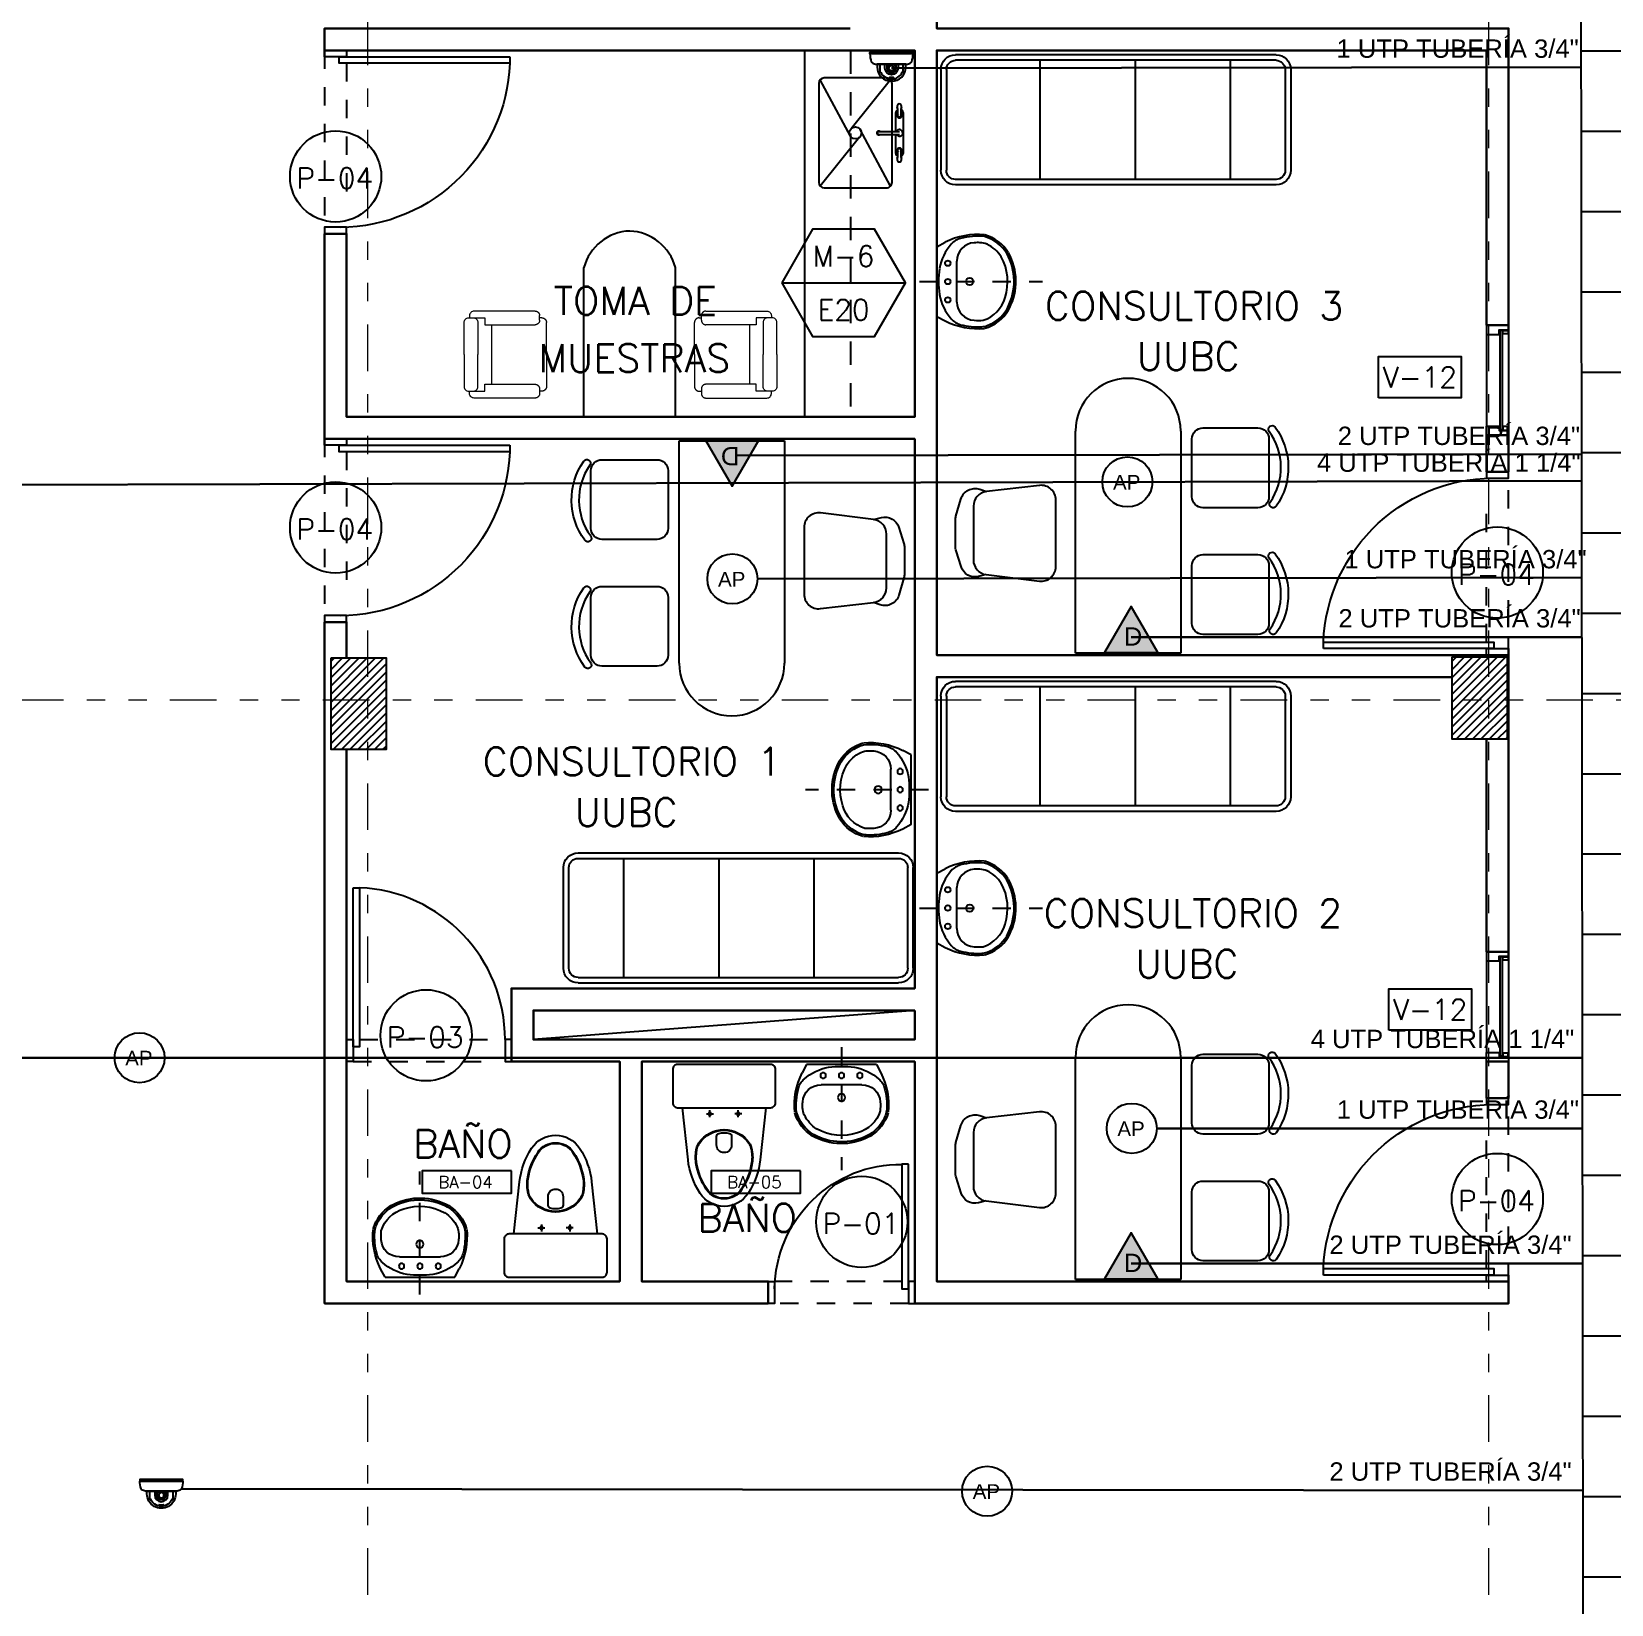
# Model space of a CAD drawing. Header units: millimetres. Extents: x 2056 to 4470, y 1400 to 3101.
# Drawn here: x 2098.41 to 2107.04, y 1528.38 to 1536.96 of the extents above; entities that cross this region are included whole.
import ezdxf
from ezdxf.enums import TextEntityAlignment as Align

# ---------------------------------------------------------------- set-up
doc = ezdxf.new("R2010")
doc.units = ezdxf.units.MM
for name, pattern in [('CENTER', [2, 1.25, -0.25, 0.25, -0.25]), ('DASHED', [0.75, 0.5, -0.25]), ('DIVIDE', [31.75, 12.7, -6.35, 0, -6.35, 0, -6.35]), ('HIDDEN', [9.525, 6.35, -3.175])]:
    doc.linetypes.add(name, pattern=pattern)
for name, color, linetype in [('A-ANNO-DIMS-GRID', 195, 'Continuous'), ('A-ANNO-DOOR', 134, 'Continuous'), ('A-ANNO-FURN', 124, 'Continuous'), ('A-ANNO-GLAZ', 124, 'Continuous'), ('A-ANNO-TEXT', 190, 'Continuous'), ('A-COLS', 6, 'Continuous'), ('A-COLS-HTCH', 8, 'Continuous'), ('A-DOOR', 154, 'Continuous'), ('A-FURN', 252, 'Continuous'), ('A-FURN-FIXD', 8, 'Continuous'), ('A-GLAZ', 5, 'Continuous'), ('A-GRID-COLS', 75, 'DIVIDE'), ('A-PROY', 15, 'HIDDEN'), ('AreasTrabajo', 90, 'Continuous'), ('Cableado', 134, 'Continuous'), ('Camara', 11, 'Continuous'), ('Escalerilla', 12, 'Continuous')]:
    doc.layers.add(name, color=color, linetype=linetype)
doc.layers.add('A-WALL', color=16, linetype='Continuous', lineweight=30)
doc.layers.add('PL MUEBLES', color=251, linetype='Continuous', lineweight=13)
doc.styles.add('NUEVO', font='SIMPLEX')
doc.styles.add('ROMANS', font='romans')
doc.styles.get("Standard").update_dxf_attribs({"font": 'arial.ttf'})
doc.styles.add('TEX2', font='simplex.shx')

# ---------------------------------------------------------------- blocks, each defined once
blk = doc.blocks.new('ESBOX')
for p, q in [((0, 0), (0, 1.2125)), ((0.575, 1.2125), (0.575, 0)), ((0.575, 0), (0, 0))]:
    blk.add_line(p, q)
for points, elevation in [([(0.6356, 1.1695, -0.414214), (0.6956, 1.2295), (0.9965, 1.2295, -0.414214), (1.0565, 1.1695), (1.0565, 0.8539, -0.414214), (0.9965, 0.7939), (0.6956, 0.7939, -0.414214), (0.6356, 0.8539)], -0.455), ([(1.0957, 0.8017, -1), (1.0629, 0.8245, 0.321147), (1.0578, 1.2103, -1), (1.09, 1.234, -0.321147)], -0.455), ([(-0.5569, 0.652), (-0.5569, 0.5082, 0.378723), (-0.4867, 0.4288), (-0.1966, 0.393, 0.450618), (-0.1069, 0.4724), (-0.1069, 0.836, 0.448183), (-0.196, 0.9155), (-0.486, 0.8821, 0.381041), (-0.5569, 0.8026)], -1.049), ([(0.6356, 0.4779, -0.414214), (0.6956, 0.5379), (0.9965, 0.5379, -0.414214), (1.0565, 0.4779), (1.0565, 0.1622, -0.414214), (0.9965, 0.1022), (0.6956, 0.1022, -0.414214), (0.6356, 0.1622)], -0.455), ([(1.0957, 0.1101, -1), (1.0629, 0.1329, 0.321147), (1.0578, 0.5187, -1), (1.09, 0.5424, -0.321147)], -0.455)]:
    blk.add_lwpolyline(points, format="xyb", close=True, dxfattribs=dict(elevation=elevation))
at = {"elevation": -1.049}
blk.add_lwpolyline([(-0.4867, 0.4288), (-0.5289, 0.4184, -0.396228), (-0.6243, 0.4722), (-0.6515, 0.5589, -0.075881), (-0.6551, 0.5828), (-0.6551, 0.7258, -0.070116), (-0.652, 0.7479), (-0.6252, 0.841, -0.429508), (-0.5222, 0.8946), (-0.486, 0.8821)], format="xyb", dxfattribs=at)
blk.add_arc((0.2875, 1.2125), 0.2875, 0, 180)
blk = doc.blocks.new('CAMIL')
for p, q in [((-0.08, 0.355), (-1.83, 0.355)), ((-1.91, -0.275), (-1.91, 0.275)), ((-1.88, -0.275), (-1.88, 0.275)), ((-0.08, 0.325), (-1.83, 0.325)), ((-1.37, -0.325), (-1.37, 0.325)), ((-0.85, -0.325), (-0.85, 0.325)), ((-0.33, -0.325), (-0.33, 0.325)), ((-0.03, -0.275), (-0.03, 0.275)), ((0, -0.275), (0, 0.275)), ((-0.08, -0.325), (-1.83, -0.325)), ((-0.08, -0.355), (-1.83, -0.355))]:
    blk.add_line(p, q)
for centre, radius, start, end in [((-1.83, 0.275), 0.08, 90, 180), ((-0.08, 0.275), 0.08, 0, 90), ((-1.83, 0.275), 0.05, 90, 180), ((-0.08, 0.275), 0.05, 0, 90), ((-1.83, -0.275), 0.08, 180, 270), ((-1.83, -0.275), 0.05, 180, 270), ((-0.08, -0.275), 0.05, 270, 0), ((-0.08, -0.275), 0.08, 270, 0)]:
    blk.add_arc(centre, radius, start, end)
blk = doc.blocks.new('Lnov734p')
for p, q in [((-0.1903, 0), (-0.2148, -0.0462)), ((-0.1903, 0), (0.1903, 0)), ((0.1903, 0), (0.2148, -0.0462)), ((-0.1118, -0.11), (0.1118, -0.11)), ((-0.158, -0.3906), (-0.1461, -0.3967)), ((-0.1535, -0.3817), (-0.1415, -0.3878))]:
    blk.add_line(p, q)
for centre, radius in [((-0.1, -0.06), 0.015), ((0, -0.06), 0.015), ((0.1, -0.06), 0.015), ((0, -0.18), 0.02)]:
    blk.add_circle(centre, radius)
for centre, radius, start, end in [((0.1397, -0.225), 0.397, 153.23659, 185.19079), ((-0.1385, -0.1546), 0.1, 131.06865, 165.79865), ((-0.018, -0.2929), 0.2835, 100.63741, 131.06865), ((0, -0.5863), 0.5763, 82.99441, 97.00559), ((0.018, -0.2929), 0.2835, 48.93135, 79.36259), ((0.1385, -0.1546), 0.1, 14.20135, 48.93135), ((-0.1397, -0.225), 0.397, 354.80921, 26.76341), ((0.1397, -0.225), 0.387, 165.79865, 183.08497), ((-0.1118, -0.21), 0.1, 90, 176.58752), ((0.1118, -0.21), 0.1, 3.41248, 90), ((-0.1397, -0.225), 0.387, 354.80921, 14.20135), ((-0.1469, -0.2404), 0.1, 183.08497, 200.78023), ((0.1397, -0.225), 0.352, 176.58752, 184.62545), ((-0.0403, -0.2), 0.179, 197.35223, 254.70666), ((0.1122, -0.2328), 0.1, 335.48786, 358.23174), ((-0.1397, -0.225), 0.352, 358.23174, 3.41248), ((-0.0403, -0.2), 0.224, 196.2861, 238.2877), ((-0.0403, -0.2), 0.214, 200.78023, 238.2877), ((0.0403, -0.2), 0.179, 301.7123, 335.48786), ((0.0403, -0.2), 0.214, 301.7123, 343.7139), ((0.0403, -0.2), 0.224, 301.7123, 343.7139), ((0.0003, -0.111), 0.321, 242.87485, 299.36172), ((0.0003, -0.111), 0.311, 242.87485, 299.36172), ((0.0003, -0.111), 0.276, 251.4503, 299.36172)]:
    blk.add_arc(centre, radius, start, end)
at = {"layer": 'A-PROY', "ltscale": 0.01}
blk.add_lwpolyline([(0, 0.0951), (0, -0.5765)], dxfattribs=at)
blk = doc.blocks.new('POCETA+GRIFERIA-PL')
for p, q in [((-0.2905, 0.1919), (-0.0228, -0.0234)), ((0.27, 0.2), (-0.27, 0.2)), ((-0.008, 0.2204), (-0.112, 0.2204)), ((0.2905, 0.1919), (-0.0195, 0.0262)), ((-0.0079, 0.1269), (-0.008, 0.2404)), ((0.008, 0.1269), (0.008, 0.2404)), ((0.1119, 0.2204), (0.008, 0.2204)), ((-0.3, 0.17), (-0.3, -0.17)), ((0.3, -0.17), (0.3, 0.17)), ((0.0233, 0.023), (0.2904, -0.192)), ((0.0181, -0.0272), (-0.2904, -0.192)), ((-0.27, -0.2), (0.27, -0.2))]:
    blk.add_line(p, q)
blk.add_lwpolyline([(-0.112, 0.2604), (0.1119, 0.2604)])
blk.add_circle((0, 0), 0.0327)
for centre, radius, start, end in [((-0.112, 0.2454), 0.015, 90, 171.81241), ((-0.0001, 0.2404), 0.0185, 295.7906, 244.66841), ((0.1119, 0.2454), 0.015, 8.65383, 90), ((-0.27, 0.17), 0.03, 90, 180), ((-0.1455, 0.2396), 0.0125, 62.96499, 297.03501), ((-0.1158, 0.3251), 0.0782, 251.92275, 280.73722), ((-0.1158, 0.154), 0.0782, 79.26278, 108.07725), ((-0.112, 0.2354), 0.015, 194.87242, 270), ((-0.0972, 0.2404), 0.0148, 218.78647, 150.45263), ((-0.0972, 0.2396), 0.00958, 245.55324, 114.44676), ((0.0971, 0.2404), 0.0148, 26.80726, 324.84606), ((0.0971, 0.2396), 0.00958, 65.55324, 294.44676), ((0.1157, 0.3251), 0.0782, 259.26278, 288.07725), ((0.1157, 0.154), 0.0782, 71.92275, 100.73722), ((0.1119, 0.2354), 0.015, 270, 344.67773), ((0.1454, 0.2396), 0.0125, 243.18968, 116.81031), ((0.27, 0.17), 0.03, 360, 90), ((0, 0.1269), 0.00998, 142.29984, 36.90283), ((0, 0.1269), 0.00798, 171.48263, 360), ((-0.27, -0.17), 0.03, 180, 270), ((0.27, -0.17), 0.03, 270, 360)]:
    blk.add_arc(centre, radius, start, end)
blk = doc.blocks.new('POCETACM')
at = {"layer": 'A-FURN-FIXD', "rotation": 2.668041372314359e-08}
blk.add_blockref('POCETA+GRIFERIA-PL', (0.3, 0.235), dxfattribs=at)
blk = doc.blocks.new('silla r')
at = {"layer": 'PL MUEBLES', "linetype": 'HIDDEN'}
for points in [[(-0.8328, 0.4342), (-0.8328, 0.6092, -0.414214), (-0.8078, 0.6342), (-0.7953, 0.6342)], [(-0.6041, 0.5967), (-0.7703, 0.5967, -0.414214), (-0.7953, 0.6217), (-0.7953, 0.6467, -0.414214), (-0.7703, 0.6717), (-0.6319, 0.6717, -0.414214)], [(-0.8328, 0.4342), (-0.8328, 0.2592, 0.414214), (-0.8078, 0.2342), (-0.7953, 0.2342)], [(-0.6041, 0.2717), (-0.7703, 0.2717, 0.414214), (-0.7953, 0.2467), (-0.7953, 0.2217, 0.414214), (-0.7703, 0.1967), (-0.6319, 0.1967, 0.414214)]]:
    blk.add_lwpolyline(points, format="xyb", dxfattribs=at)
at = {"layer": 'PL MUEBLES'}
for points in [[(-0.6319, 0.6717), (-0.4378, 0.6717, -0.414214), (-0.4128, 0.6467), (-0.4128, 0.6342)], [(-0.4278, 0.6342), (-0.4953, 0.6342), (-0.4953, 0.5967), (-0.6041, 0.5967, -0.414214)], [(-0.3828, 0.4342), (-0.3828, 0.6092, 0.414214), (-0.4078, 0.6342), (-0.4328, 0.6342, 0.414214), (-0.4578, 0.6092), (-0.4578, 0.4342)], [(-0.3828, 0.4342), (-0.3828, 0.2592, -0.414214), (-0.4078, 0.2342), (-0.4328, 0.2342, -0.414214), (-0.4578, 0.2592), (-0.4578, 0.4342)], [(-0.4278, 0.2342), (-0.4953, 0.2342), (-0.4953, 0.2717), (-0.6041, 0.2717, 0.414214)], [(-0.6319, 0.1967), (-0.4378, 0.1967, 0.414214), (-0.4128, 0.2217), (-0.4128, 0.2342)]]:
    blk.add_lwpolyline(points, format="xyb", dxfattribs=at)
blk.add_lwpolyline([(-0.5328, 0.5967), (-0.5328, 0.2717)], dxfattribs=at)
blk = doc.blocks.new('SanitarioStilopla')
for points in [[(0.2807, -0.2197, -0.414214), (0.2538, -0.2466), (0, -0.2466), (-0.2538, -0.2466, -0.414214), (-0.2807, -0.2197), (-0.2807, -0.0369, -0.414214), (-0.2538, -0.01), (-0.2538, -0.01), (0.2538, -0.01), (0.2538, -0.01, -0.414214), (0.2807, -0.0369)], [(0.1502, -0.4673, 0.093692), (0.1373, -0.4381), (0.1373, -0.4381, 0.248741), (0, -0.3662), (0, -0.3662, 0.248741), (-0.1373, -0.4381), (-0.1373, -0.4381, 0.093692), (-0.1502, -0.4673), (-0.1502, -0.4673, 0.090751), (-0.1539, -0.5481), (-0.1539, -0.5481, 0.104228), (-0.0976, -0.692), (-0.0976, -0.692, 0.252784), (0, -0.7447, 0.252784), (0.0976, -0.692), (0.0976, -0.692, 0.104228), (0.1539, -0.5481), (0.1539, -0.5481, 0.090751)], [(-0.0409, -0.4509), (-0.0409, -0.4509, 1), (0.0409, -0.4509), (0.0409, -0.4031), (0.0409, -0.4031, 0.330374), (0.0294, -0.3877), (0.0294, -0.3877, 0.148302), (-0.0294, -0.3877), (-0.0294, -0.3877, 0.330374), (-0.0409, -0.4031), (-0.0409, -0.4031)]]:
    blk.add_lwpolyline(points, format="xyb", close=True)
for points in [[(-0.2273, -0.2466), (-0.1969, -0.5307, 0.119037), (-0.1313, -0.7141, 0.252784), (0, -0.785, 0.252784), (0.1313, -0.7141, 0.119037), (0.1969, -0.5307), (0.2273, -0.2466)], [(0, -0.3698, 0.248741), (-0.1343, -0.4401), (-0.1343, -0.4401, 0.093692), (-0.1466, -0.4681), (-0.1466, -0.4681, 0.090751), (-0.1503, -0.5476)], [(0.1503, -0.5476, 0.090751), (0.1466, -0.4681), (0.1466, -0.4681, 0.093692), (0.1343, -0.4401), (0.1343, -0.4401, 0.248741), (0, -0.3698)], [(-0.1503, -0.5475, 0.104228), (-0.0946, -0.69), (-0.0946, -0.69, 0.252784), (0, -0.7411, 0.252784), (0.0946, -0.69), (0.0946, -0.69, 0.104228), (0.1503, -0.5475)]]:
    blk.add_lwpolyline(points, format="xyb")
at = {"linetype": 'CENTER'}
for points in [[(-0.0968, -0.2796), (-0.0581, -0.2796)], [(-0.0774, -0.2989), (-0.0774, -0.2602)], [(0.0968, -0.2796), (0.0581, -0.2796)], [(0.0774, -0.2989), (0.0774, -0.2602)]]:
    blk.add_lwpolyline(points, dxfattribs=at)
for centre in [(-0.0774, -0.2796), (0.0774, -0.2796)]:
    blk.add_circle(centre, 0.00753)
blk = doc.blocks.new('PUERTA80 CM-PL')
at = {"color": 251, "linetype": 'DASHED', "ltscale": 0.2}
for p, q in [((-0.035, -0.015), (-0.765, -0.015)), ((-0.07, -0.135), (-0.765, -0.135))]:
    blk.add_line(p, q, dxfattribs=at)
for points in [[(-0.8, -0.135), (-0.765, -0.135), (-0.765, -0.015), (-0.8, -0.015), (-0.8, -0.135)], [(0, -0.135), (-0.035, -0.135), (-0.035, -0.015), (0, -0.015), (0, -0.135)], [(-0.035, -0.7742), (-0.07, -0.7742), (-0.07, -0.095), (-0.035, -0.095), (-0.035, -0.7742)]]:
    blk.add_lwpolyline(points)
blk.add_arc((-0.0787, -0.0879), 0.6863, 180.5944, 270.72654)
blk = doc.blocks.new('PUERTA1.00 CM-PL')
at = {"color": 251, "linetype": 'DASHED', "ltscale": 0.2}
for p, q in [((0, 0), (0.9, 0)), ((0.07, -0.12), (0.865, -0.12))]:
    blk.add_line(p, q, dxfattribs=at)
for points in [[(1, -0.12), (0.965, -0.12), (0.965, 0), (1, 0), (1, -0.12)], [(0, -0.12), (0.035, -0.12), (0.035, 0), (0, 0), (0, -0.12)], [(0.035, -1.0109), (0.07, -1.0109), (0.07, -0.08), (0.035, -0.08), (0.035, -1.0109)]]:
    blk.add_lwpolyline(points)
blk.add_arc((0.0338, -0.0796), 0.932, 272.2234, 2.43295)
blk = doc.blocks.new('PUERTA MAD 0.90')
at = {"color": 251, "linetype": 'DASHED', "ltscale": 0.2}
for p, q in [((989051.7013, 1733128.591), (989052.4963, 1733128.591)), ((989051.6663, 1733128.471), (989052.3963, 1733128.471))]:
    blk.add_line(p, q, dxfattribs=at)
for points in [[(989051.6663, 1733129.4202), (989051.7013, 1733129.4202), (989051.7013, 1733128.551), (989051.6663, 1733128.551), (989051.6663, 1733129.4202)], [(989051.6313, 1733128.591), (989051.6663, 1733128.591), (989051.6663, 1733128.471), (989051.6313, 1733128.471), (989051.6313, 1733128.591)], [(989052.5313, 1733128.591), (989052.4963, 1733128.591), (989052.4963, 1733128.471), (989052.5313, 1733128.471), (989052.5313, 1733128.591)]]:
    blk.add_lwpolyline(points)
blk.add_arc((989051.6663, 1733128.591), 0.83, 359.9861, 87.5832)
blk = doc.blocks.new('EJES 1 PISO')
at = {"layer": 'A-COLS-HTCH'}
h = blk.add_hatch(dxfattribs=at)
h.set_pattern_fill('ANSI31', color=256, scale=0.01, style=0)
h.set_pattern_definition([(45, (-989041.950906, -1733126.89173), (-0.02245064030267, 0.02245064030267), [])])
h.paths.add_polyline_path([(6.3, 19.3093), (6.6, 19.3093), (6.6, 18.8093), (6.3, 18.8093)])
h = blk.add_hatch(dxfattribs=at)
h.set_pattern_fill('ANSI31', color=256, scale=0.01, style=0)
h.set_pattern_definition([(45, (-989035.830906, -1733126.89173), (-0.02245064030267, 0.02245064030267), [])])
h.paths.add_polyline_path([(12.4202, 19.3149), (12.7202, 19.3149), (12.72, 18.8649), (12.42, 18.8649)])
at = {"layer": 'A-COLS'}
for points in [[(6.3, 19.3093), (6.6, 19.3093), (6.6, 18.8093), (6.3, 18.8093)], [(12.4202, 19.3149), (12.7202, 19.3149), (12.72, 18.8649), (12.42, 18.8649)]]:
    blk.add_lwpolyline(points, close=True, dxfattribs=at)
at = {"layer": 'A-GRID-COLS', "lineweight": 9, "ltscale": 0.02}
for p, q in [((6.5, 0), (6.5, 37.1127)), ((12.62, 0), (12.62, 37.1127))]:
    blk.add_line(p, q, dxfattribs=at)
blk.add_lwpolyline([(-3.7648, 19.081), (21.433, 19.081)], dxfattribs=at)
blk = doc.blocks.new('N-PUE')
blk.add_circle((0, 0), 0.00332)
at = {"style": 'NUEVO'}
blk.add_attdef('PUE', text='', height=0.0015, dxfattribs=at).set_placement((-0.00006, -0.00013), align=Align.MIDDLE)
blk = doc.blocks.new('REF-PU-100')
blk.add_lwpolyline([(0, 0.184), (0.74, 0.184), (0.74, 0), (0, 0)], close=True)
at = {"style": 'TEX2'}
blk.add_attdef('PU-000', text='', height=0.1, rotation=360, dxfattribs=at).set_placement((0.381, 0.041), align=Align.CENTER)
blk = doc.blocks.new('#MUEBLE-#PLANO')
blk.add_line((-0.0045, 0), (0.0045, 0))
at = {"color": 8}
blk.add_lwpolyline([(-0.0045, 0), (-0.00225, -0.0039), (0.00225, -0.0039), (0.0045, 0), (0.00225, 0.0039), (-0.00225, 0.0039)], close=True, dxfattribs=at)
at = {"style": 'NUEVO', "flags": 4}
for tag, p in [('M', (0, 0.00195)), ('PLANO', (0, -0.00195))]:
    blk.add_attdef(tag, text='', height=0.0015, dxfattribs=at).set_placement(p, align=Align.MIDDLE)
blk = doc.blocks.new('V')
blk.add_lwpolyline([(-0.003, -0.003), (-0.003, 0), (0.003, 0), (0.003, -0.003)], close=True)
at = {"style": 'NUEVO', "flags": 4}
blk.add_attdef('VEN', text='', height=0.0015, dxfattribs=at).set_placement((0, -0.0015), align=Align.MIDDLE)
blk = doc.blocks.new('Toma Doble')
at = {"layer": 'AreasTrabajo'}
h = blk.add_hatch(color=256, dxfattribs=at)
h.dxf.hatch_style = 1
h.paths.add_polyline_path([(0, 0.1677), (-0.1453, -0.0839), (0.1453, -0.0839)])
blk.add_lwpolyline([(0.1453, -0.0839), (0, 0.1677), (-0.1453, -0.0839)], close=True, dxfattribs=at)
at = {"layer": 'AreasTrabajo', "color": 7, "true_color": 0xffffff, "insert": (-0.0399, 0.0536), "char_height": 0.1, "attachment_point": 1}
blk.add_mtext_dynamic_manual_height_columns('D', width=0.2, gutter_width=12.5, heights=[0], dxfattribs=at)
blk = doc.blocks.new('Camara-B')
at = {"layer": 'Camara'}
for points in [[(-0.0297, 0.0145), (-0.0298, 0.016), (0.0293, 0.016), (0.0292, 0.0145)], [(0.0292, 0.0145), (0.0292, 0.0143), (-0.0297, 0.0143), (-0.0297, 0.0145)]]:
    blk.add_lwpolyline(points, close=True, dxfattribs=at)
for points in [[(-0.0297, 0.0139, 0.072126), (-0.0279, 0.0033, 0.171597), (-0.0271, 0.0023, 0.084432), (-0.022, 0.0001, 0.060784), (-0.0216, 0), (0.021, 0, 0.060784), (0.0215, 0.0001, 0.084432), (0.0266, 0.0023, 0.171597), (0.0274, 0.0033, 0.072126), (0.0292, 0.0139)], [(-0.0199, 0), (-0.0199, -0.0037, 1), (0.0194, -0.0037), (0.0194, 0)], [(-0.015, -0.011, 0.641525), (0.0145, -0.011), (0.0155, -0.0107), (0.0155, 0), (0.0087, 0), (0.0087, -0.0054, -1), (-0.0092, -0.0054), (-0.0092, 0), (-0.016, 0), (-0.016, -0.0107)], [(-0.0067, 0), (-0.0067, -0.0054, 1), (0.0062, -0.0054), (0.0062, 0), (0.0058, 0), (0.0058, -0.0054, -1), (-0.0063, -0.0054), (-0.0063, 0)], [(0.0029, -0.0006), (0.0029, -0.0008, -0.541232), (0.0027, -0.0009, 0.302819), (-0.0033, -0.0009, -0.541232), (-0.0034, -0.0008), (-0.0034, -0.0006, 3.288548)], [(0.0027, -0.0189, 1), (0.0027, -0.0184), (-0.0032, -0.0184, 1), (-0.0032, -0.0189)], [(0.0021, -0.0194, 1), (0.0021, -0.019), (-0.0026, -0.019, 1), (-0.0026, -0.0194)], [(0.0015, -0.02, 1), (0.0015, -0.0195), (-0.002, -0.0195, 1), (-0.002, -0.02)]]:
    blk.add_lwpolyline(points, format="xyb", close=True, dxfattribs=at)
blk.add_circle((-0.0003, -0.0055), 0.00358, dxfattribs=at)
blk = doc.blocks.new('AP')
at = {"layer": 'AreasTrabajo'}
blk.add_circle((0, 0), 0.1366, dxfattribs=at)
at = {"layer": 'AreasTrabajo', "insert": (-0.0782, 0.0381, 0.2289), "char_height": 0.08, "attachment_point": 1}
blk.add_mtext_dynamic_manual_height_columns('AP', width=0.146733, gutter_width=12.5, heights=[0], dxfattribs=at)

msp = doc.modelspace()

# ---------------------------------------------------------------- hatches: boundary and pattern name
at = {"layer": 'Escalerilla'}
h = msp.add_hatch(dxfattribs=at)
h.set_pattern_fill('ANSI31', color=256, scale=0.1381, angle=315)
h.set_pattern_definition([(0, (2106.8657, 1542.55777), (1e-16, 0.4384675), [])])
h.paths.add_polyline_path([(2107.3165, 1548.1869), (2106.8572, 1548.1869), (2106.8657, 1542.5578), (2106.8663, 1542.1194), (2106.8667, 1541.8845), (2106.8954, 1517.9519), (2107.3375, 1517.9519)])

# ---------------------------------------------------------------- linework, layer by layer
at = {"layer": 'A-FURN'}
for p, q in [((2101.4269, 1534.8594), (2101.4269, 1535.6741)), ((2101.9269, 1534.8594), (2101.9269, 1535.6741))]:
    msp.add_line(p, q, dxfattribs=at)
msp.add_lwpolyline([(2102.6336, 1536.8594), (2103.2335, 1536.8594), (2103.2335, 1534.8594), (2102.6336, 1534.8594)], close=True, dxfattribs=at)
for centre, radius, start, end in [((2101.6876, 1535.6043), 0.2699, 92.2116, 165.00532), ((2101.6662, 1535.6042), 0.27, 14.99899, 87.65197)]:
    msp.add_arc(centre, radius, start, end, dxfattribs=at)
at = {"layer": 'A-GLAZ'}
for p, q in [((2106.3554, 1535.3094), (2106.3554, 1534.8094)), ((2106.4754, 1535.3594), (2106.4754, 1534.7844)), ((2106.4754, 1531.9401), (2106.4754, 1531.3651)), ((2106.3554, 1531.8901), (2106.3554, 1531.3901))]:
    msp.add_line(p, q, dxfattribs=at)
for points in [[(2106.4754, 1535.3594), (2106.3554, 1535.3594), (2106.3554, 1535.3094), (2106.4239, 1535.3094), (2106.4239, 1535.3344), (2106.4754, 1535.3344)], [(2106.4418, 1534.7904), (2106.4418, 1535.3315), (2106.4284, 1535.3315), (2106.4284, 1534.7904)], [(2106.4449, 1535.3128), (2106.4449, 1535.3315), (2106.4735, 1535.3315), (2106.4735, 1535.3128)], [(2106.4754, 1534.7844), (2106.4754, 1534.7594), (2106.3554, 1534.7594), (2106.3554, 1534.8094), (2106.4239, 1534.8094), (2106.4239, 1534.7844)], [(2106.4449, 1534.806), (2106.4449, 1534.7873), (2106.4735, 1534.7873), (2106.4735, 1534.806)], [(2106.4754, 1531.9401), (2106.3554, 1531.9401), (2106.3554, 1531.8901), (2106.4239, 1531.8901), (2106.4239, 1531.9152), (2106.4754, 1531.9152)], [(2106.4418, 1531.3711), (2106.4418, 1531.9123), (2106.4284, 1531.9123), (2106.4284, 1531.3711)], [(2106.4449, 1531.8936), (2106.4449, 1531.9123), (2106.4735, 1531.9123), (2106.4735, 1531.8936)], [(2106.4754, 1531.3651), (2106.4754, 1531.3401), (2106.3554, 1531.3401), (2106.3554, 1531.3901), (2106.4239, 1531.3901), (2106.4239, 1531.3651)], [(2106.4449, 1531.3867), (2106.4449, 1531.368), (2106.4735, 1531.368), (2106.4735, 1531.3867)]]:
    msp.add_lwpolyline(points, close=True, dxfattribs=at)
at = {"layer": 'A-PROY', "ltscale": 0.02}
msp.add_lwpolyline([(2103.2335, 1536.8594), (2102.8835, 1536.8594), (2102.8835, 1534.8594), (2103.2335, 1534.8594)], close=True, dxfattribs=at)
at = {"layer": 'A-PROY'}
msp.add_lwpolyline([(2103.2335, 1531.6194), (2101.1517, 1531.4601)], dxfattribs=at)
at = {"layer": 'A-WALL'}
for points in [[(2103.3535, 1539.7494), (2103.3535, 1536.9794), (2106.4754, 1536.9794), (2106.4754, 1535.3594), (2106.3554, 1535.3594), (2106.3554, 1536.8594), (2103.3535, 1536.8594), (2103.3535, 1533.5594), (2106.4754, 1533.5594), (2106.4754, 1531.9401), (2106.3554, 1531.9401), (2106.3554, 1533.0994)], [(2101.0317, 1531.3401), (2101.0317, 1531.7394), (2103.2335, 1531.7394), (2103.2335, 1534.7394), (2100.0117, 1534.7394), (2100.0117, 1535.8594), (2100.1317, 1535.8594), (2100.1317, 1534.8594), (2103.2335, 1534.8594), (2103.2335, 1536.8594), (2100.0117, 1536.8594), (2100.0117, 1536.9794), (2102.8817, 1536.9794)], [(2106.3554, 1534.5594), (2106.3554, 1534.7594), (2106.4754, 1534.7594), (2106.4754, 1534.5594), (2106.3554, 1534.5594)], [(2106.1673, 1533.4394), (2103.3536, 1533.4394), (2103.3536, 1530.1401), (2106.4754, 1530.1401), (2106.4754, 1530.0201), (2103.2335, 1530.0201), (2103.2335, 1531.3401), (2101.7427, 1531.3401), (2101.7427, 1530.1401), (2102.4335, 1530.1401), (2102.4335, 1530.0201), (2100.0117, 1530.0201), (2100.0117, 1533.7394), (2100.1317, 1533.7394), (2100.1317, 1533.5438)], [(2100.1317, 1533.0438), (2100.1317, 1530.1401), (2101.6227, 1530.1401), (2101.6227, 1531.3401), (2101.0317, 1531.3401), (2101.0317, 1531.3401)], [(2106.3554, 1531.1401), (2106.3554, 1531.3401), (2106.4754, 1531.3401), (2106.4754, 1531.1401), (2106.3554, 1531.1401)]]:
    msp.add_lwpolyline(points, dxfattribs=at)
msp.add_lwpolyline([(2103.2335, 1531.6194), (2101.1517, 1531.6194), (2101.1517, 1531.4601), (2103.2335, 1531.4601)], close=True, dxfattribs=at)
at = {"layer": 'Cableado', "lineweight": 30}
for p, q in [((2103.1064, 1536.7631), (2106.8744, 1536.7688)), ((2102.2629, 1534.6483), (2106.8775, 1534.6552)), ((2094.2621, 1534.4782), (2106.8731, 1534.5105)), ((2102.3743, 1533.9752), (2106.8785, 1533.9819)), ((2104.4148, 1533.6572), (2106.879, 1533.6572)), ((2094.247, 1531.3609), (2106.8825, 1531.3609)), ((2104.5546, 1530.9755), (2106.8831, 1530.9755)), ((2104.4148, 1530.2379), (2106.8842, 1530.2379)), ((2099.2307, 1529.0084), (2106.886, 1528.9997))]:
    msp.add_line(p, q, dxfattribs=at)
at = {"layer": 'Escalerilla'}
msp.add_lwpolyline([(2106.8667, 1541.8845), (2106.8663, 1542.1194), (2104.7863, 1542.1194), (2104.7863, 1542.5578), (2106.8657, 1542.5578), (2106.8572, 1548.1869), (2107.3165, 1548.1869), (2107.3375, 1517.9519), (2106.8954, 1517.9519)], close=True, dxfattribs=at)

# ---------------------------------------------------------------- block references
at = {"layer": 'A-ANNO-DIMS-GRID'}
msp.add_blockref('EJES 1 PISO', (2093.7471, 1514.2345), dxfattribs=at)
at = {"layer": 'A-ANNO-DOOR'}
ref = msp.add_blockref('N-PUE', (2100.0717, 1536.1719), dxfattribs=dict(at, xscale=75, yscale=75, zscale=75))
ref.add_attrib('PUE', 'P-04', dxfattribs={"layer": '0', "color": 0, "height": 0.1125, "style": 'NUEVO'}).set_placement((2100.0669, 1536.1621), align=Align.MIDDLE)
ref = msp.add_blockref('N-PUE', (2100.0717, 1534.2556), dxfattribs=dict(at, xscale=75, yscale=75, zscale=75))
ref.add_attrib('PUE', 'P-04', dxfattribs={"layer": '0', "color": 0, "height": 0.1125, "style": 'NUEVO'}).set_placement((2100.0669, 1534.2458), align=Align.MIDDLE)
ref = msp.add_blockref('N-PUE', (2106.4143, 1534.0095), dxfattribs=dict(at, xscale=75, yscale=75, zscale=75))
ref.add_attrib('PUE', 'P-04', dxfattribs={"layer": '0', "color": 0, "height": 0.1125, "style": 'NUEVO'}).set_placement((2106.4094, 1533.9997), align=Align.MIDDLE)
ref = msp.add_blockref('N-PUE', (2100.5655, 1531.4833), dxfattribs=dict(at, xscale=75, yscale=75, zscale=75))
ref.add_attrib('PUE', 'P-03', dxfattribs={"layer": '0', "color": 0, "height": 0.1125, "style": 'NUEVO'}).set_placement((2100.5607, 1531.4735), align=Align.MIDDLE)
ref = msp.add_blockref('N-PUE', (2106.4143, 1530.5901), dxfattribs=dict(at, xscale=75, yscale=75, zscale=75))
ref.add_attrib('PUE', 'P-04', dxfattribs={"layer": '0', "color": 0, "height": 0.1125, "style": 'NUEVO'}).set_placement((2106.4094, 1530.5804), align=Align.MIDDLE)
ref = msp.add_blockref('REF-PU-100', (2101.0316, 1530.6228), dxfattribs=dict(at, xscale=-0.6588565300917508, yscale=0.65885652997531, zscale=0.6588565300582514, rotation=1.595504872220488e-05))
ref.add_attrib('PU-000', 'BA-04', dxfattribs={"layer": '0', "height": 0.06589, "rotation": 0.00002, "style": 'TEX2'}).set_placement((2100.7808, 1530.6496), align=Align.CENTER)
ref = msp.add_blockref('REF-PU-100', (2102.6089, 1530.6228), dxfattribs=dict(at, xscale=-0.6588565300917508, yscale=0.65885652997531, zscale=0.6588565300582514, rotation=1.595504872220488e-05))
ref.add_attrib('PU-000', 'BA-05', dxfattribs={"layer": '0', "height": 0.06589, "rotation": 0.00002, "style": 'TEX2'}).set_placement((2102.358, 1530.6496), align=Align.CENTER)
ref = msp.add_blockref('N-PUE', (2102.9443, 1530.4655, -1.049), dxfattribs=dict(at, xscale=75, yscale=75, zscale=75))
ref.add_attrib('PUE', 'P-01', dxfattribs={"layer": '0', "color": 0, "height": 0.1125, "style": 'NUEVO'}).set_placement((2102.9394, 1530.4557, -1.049), align=Align.MIDDLE)
at = {"layer": 'A-ANNO-FURN', "xscale": 75, "yscale": 75, "zscale": 75}
msp.add_blockref('#MUEBLE-#PLANO', (2102.8446, 1535.5907), dxfattribs=at).add_auto_attribs({'M': 'M-6', 'PLANO': 'E20'})
at = {"layer": 'A-ANNO-GLAZ'}
ref = msp.add_blockref('V', (2105.9912, 1535.1883), dxfattribs=dict(at, xscale=75, yscale=75, zscale=75))
ref.add_attrib('VEN', 'V-12', dxfattribs={"layer": '0', "color": 0, "height": 0.1125, "style": 'NUEVO', "flags": 4}).set_placement((2105.9912, 1535.0758), align=Align.MIDDLE)
ref = msp.add_blockref('V', (2106.0474, 1531.7364), dxfattribs=dict(at, xscale=75, yscale=75, zscale=75))
ref.add_attrib('VEN', 'V-12', dxfattribs={"layer": '0', "color": 0, "height": 0.1125, "style": 'NUEVO', "flags": 4}).set_placement((2106.0474, 1531.6239), align=Align.MIDDLE)
at = {"layer": 'A-DOOR', "xscale": -1}
for name, p, rotation in [('PUERTA1.00 CM-PL', (2100.0117, 1536.8594), 90), ('PUERTA1.00 CM-PL', (2100.0117, 1534.7394), 90), ('PUERTA1.00 CM-PL', (2106.4754, 1533.5594), 270), ('PUERTA1.00 CM-PL', (2106.4754, 1530.1401), 270), ('PUERTA80 CM-PL', (2103.2335, 1530.0051), 180)]:
    msp.add_blockref(name, p, dxfattribs=dict(at, rotation=rotation))
at = {"layer": 'A-DOOR'}
msp.add_blockref('PUERTA MAD 0.90', (-986951.4996, -1731597.1308), dxfattribs=at)
at = {"layer": 'A-FURN', "xscale": -1, "rotation": 180}
for p in [(2105.286, 1536.4807), (2105.286, 1533.0607)]:
    msp.add_blockref('CAMIL', p, dxfattribs=at)
at = {"layer": 'A-FURN', "xscale": -1}
for name, p in [('silla r', (2100.3901, 1534.7655)), ('CAMIL', (2101.3151, 1532.1244))]:
    msp.add_blockref(name, p, dxfattribs=at)
at = {"layer": 'A-FURN'}
for name, p in [('silla r', (2102.8637, 1534.7655)), ('ESBOX', (2104.1106, 1533.5697)), ('ESBOX', (2104.1106, 1530.1504))]:
    msp.add_blockref(name, p, dxfattribs=at)
at = {"layer": 'A-FURN', "rotation": 180}
msp.add_blockref('ESBOX', (2102.5221, 1534.728), dxfattribs=at)
at = {"layer": 'A-FURN-FIXD'}
for name, p, rotation in [('POCETACM', (2102.6746, 1536.7094), 269.9999999733196), ('Lnov734p', (2103.3536, 1535.5981), 90), ('Lnov734p', (2103.3536, 1532.1781), 90)]:
    msp.add_blockref(name, p, dxfattribs=dict(at, rotation=rotation))
at = {"layer": 'A-FURN-FIXD', "xscale": -1}
for p, rotation in [((2103.2137, 1532.8242), 270), ((2100.5317, 1530.1635), 180)]:
    msp.add_blockref('Lnov734p', p, dxfattribs=dict(at, rotation=rotation))
msp.add_blockref('Lnov734p', (2102.8335, 1531.3241), dxfattribs=at)
at = {"layer": 'A-FURN-FIXD', "extrusion": (0, 0, -1), "zscale": -1}
msp.add_blockref('SanitarioStilopla', (-2102.1926, 1531.3349), dxfattribs=at)
at = {"layer": 'A-FURN-FIXD', "extrusion": (0, 0, -1), "zscale": -1, "rotation": 180}
msp.add_blockref('SanitarioStilopla', (-2101.2726, 1530.1527), dxfattribs=at)
at = {"layer": 'AreasTrabajo', "rotation": 179.9999999999066}
msp.add_blockref('Toma Doble', (2102.2361, 1534.6483), dxfattribs=at)
at = {"layer": 'AreasTrabajo'}
for p in [(2104.4148, 1533.6572), (2104.4148, 1530.2379)]:
    msp.add_blockref('Toma Doble', p, dxfattribs=at)
at = {"layer": 'Cableado', "lineweight": 30}
for p in [(2104.3943, 1534.5042), (2102.2377, 1533.9752), (2099.0013, 1531.3609), (2104.418, 1530.9755), (2103.6283, 1528.9951)]:
    msp.add_blockref('AP', p, dxfattribs=at)
at = {"layer": 'Camara', "yscale": 4, "zscale": 4}
for p, xscale, rotation in [((2103.1075, 1536.7847), 4, 359.9999999793013), ((2099.119, 1528.9951), -4, 359.9999997510675)]:
    msp.add_blockref('Camara-B', p, dxfattribs=dict(at, xscale=xscale, rotation=rotation))

# ---------------------------------------------------------------- texts
at = {"layer": 'A-ANNO-TEXT', "style": 'ROMANS'}
for s, p in [('TOMA DE', (2101.7078, 1535.4922)), ('CONSULTORIO 3', (2104.758, 1535.466)), ('MUESTRAS', (2101.7017, 1535.1806)), ('UUBC', (2104.7261, 1535.1905)), ('CONSULTORIO 1', (2101.6895, 1532.9774)), ('UUBC', (2101.6577, 1532.7019)), ('CONSULTORIO 2', (2104.7518, 1532.1499)), ('UUBC', (2104.7199, 1531.8744)), ('BAÑO', (2100.7666, 1530.9113)), ('BAÑO', (2102.3186, 1530.5071))]:
    msp.add_text(s, height=0.15271, dxfattribs=at).set_placement(p, align=Align.MIDDLE)
at = {"layer": 'Cableado', "char_height": 0.1, "attachment_point": 1}
for s, width, insert in [('1 UTP TUBERÍA 3/4"', 1.395547, (2105.5359, 1536.9195, 0.2289)), ('2 UTP TUBERÍA 3/4"', 1.395547, (2105.5431, 1534.8059, 0.2289)), ('4 UTP TUBERÍA 1 1/4"', 1.5456, (2105.4294, 1534.6595, 0.2289)), ('1 UTP TUBERÍA 3/4"', 1.395547, (2105.5791, 1534.1327, 0.2289)), ('2 UTP TUBERÍA 3/4"', 1.395547, (2105.5465, 1533.8099, 0.2289)), ('4 UTP TUBERÍA 1 1/4"', 1.5456, (2105.3951, 1531.5137, 0.2289)), ('1 UTP TUBERÍA 3/4"', 1.395547, (2105.5373, 1531.1282, 0.2289)), ('2 UTP TUBERÍA 3/4"', 1.395547, (2105.4972, 1530.3906, 0.2289)), ('2 UTP TUBERÍA 3/4"', 1.395547, (2105.4972, 1529.1525, 0.2289))]:
    msp.add_mtext_dynamic_manual_height_columns(s, width=width, gutter_width=12.5, heights=[0], dxfattribs=dict(at, insert=insert))

doc.saveas('drawing.dxf')
